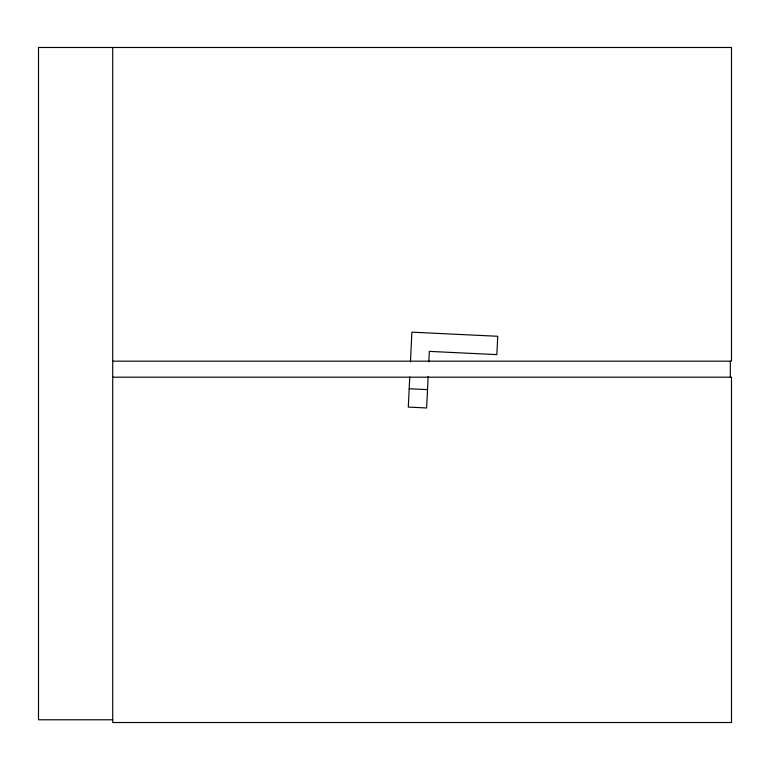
<?xml version="1.0" encoding="UTF-8"?>
<svg xmlns="http://www.w3.org/2000/svg" width="770" height="770" viewBox="0 0 770 770"><rect width="100%" height="100%" fill="white"/><g stroke="black" fill="none" stroke-linecap="round" stroke-linejoin="round"><path stroke-width="1.16" d="M409.746 376.963L408.302 407.089L426.638 407.965L428.149 376.482M410.458 361.9L411.883 332.168L497.728 336.278L496.852 354.614L429.342 351.389L428.842 361.996M112.718 361.168L731.5 361.168L731.5 47.48L38.5 47.48L38.5 719.777L112.718 719.777M112.718 377.185L731.5 377.185L731.5 722.52L112.718 722.52L112.718 47.48M409.178 388.754L427.514 389.63M730.326 361.168L730.326 377.185"/></g></svg>
